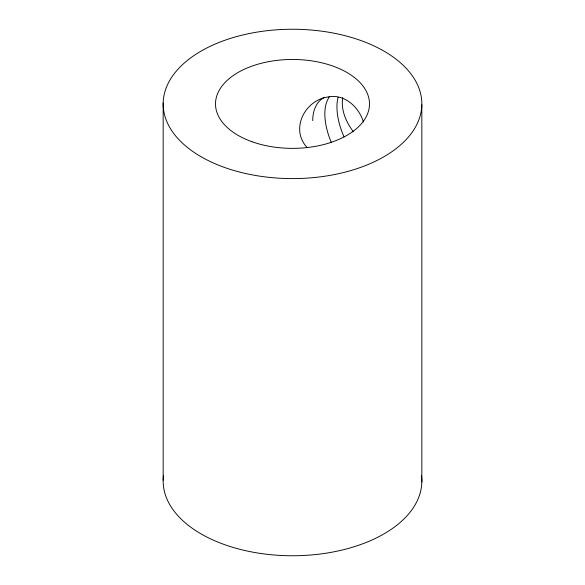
<?xml version="1.0" encoding="UTF-8"?>
<svg xmlns="http://www.w3.org/2000/svg" width="585" height="585" viewBox="0 0 585 585"><rect width="100%" height="100%" fill="white"/><g stroke="black" fill="none" stroke-linecap="round" stroke-linejoin="round"><path stroke-width="0.88" d="M342.715 97.615C340.675 109.98 346.152 122.155 353.45 131.844M307.198 147.639C289.97 129.197 304.631 100.613 327.454 97.066C344.017 93.256 358.919 106.85 363.402 121.972M421.829 104.817A129.336 74.675 0 0 1 226.49 168.136A129.336 74.675 0 0 1 229.181 38.807A129.336 74.675 0 0 1 421.829 104.817L421.829 481.981M163.171 103.018L163.171 480.183M421.507 475.729A129.336 74.675 0 0 1 292.295 555.757A129.336 74.675 0 0 1 163.522 475.495M329.421 96.693A48.548 30.398 55.4 0 0 324.836 113.651A48.548 25.447 64.2 0 0 331.373 142.535M344.09 136.948A48.548 25.447 64.2 0 1 336.945 106.66A48.548 30.398 55.4 0 1 338.086 97.329M312.741 120.634A48.548 30.398 55.4 0 1 324.47 97.307M251.93 141.694A76.986 44.445 0 0 0 369.449 105.315A76.986 44.445 0 0 0 256.12 64.745A76.986 44.445 0 0 0 251.93 141.694"/></g></svg>
